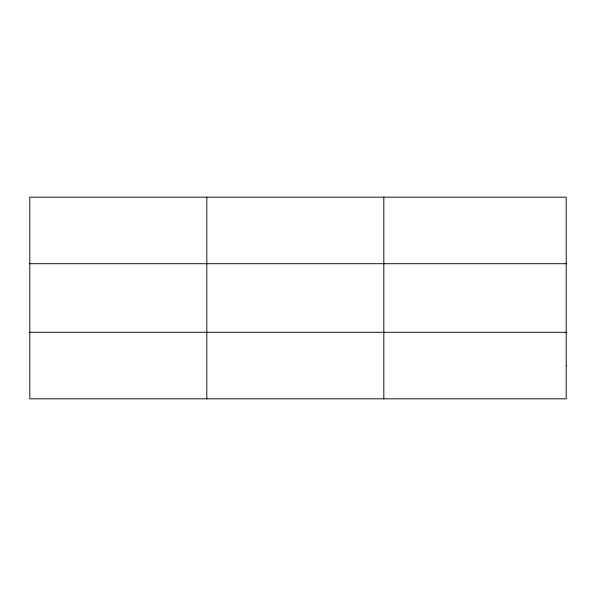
<?xml version="1.0" encoding="UTF-8"?>
<svg xmlns="http://www.w3.org/2000/svg" width="596" height="596" viewBox="0 0 596 596"><rect width="100%" height="100%" fill="white"/><g stroke="black" fill="none" stroke-linecap="round" stroke-linejoin="round"><path stroke-width="0.89" d="M206.812 197.172L206.812 398.828M383.824 197.172L383.824 398.828M29.8 263.715L566.2 263.715M29.8 332.285L566.2 332.285M566.2 365.557L566.2 398.828L29.8 398.828L29.8 197.172L566.2 197.172L566.2 365.557"/></g></svg>
